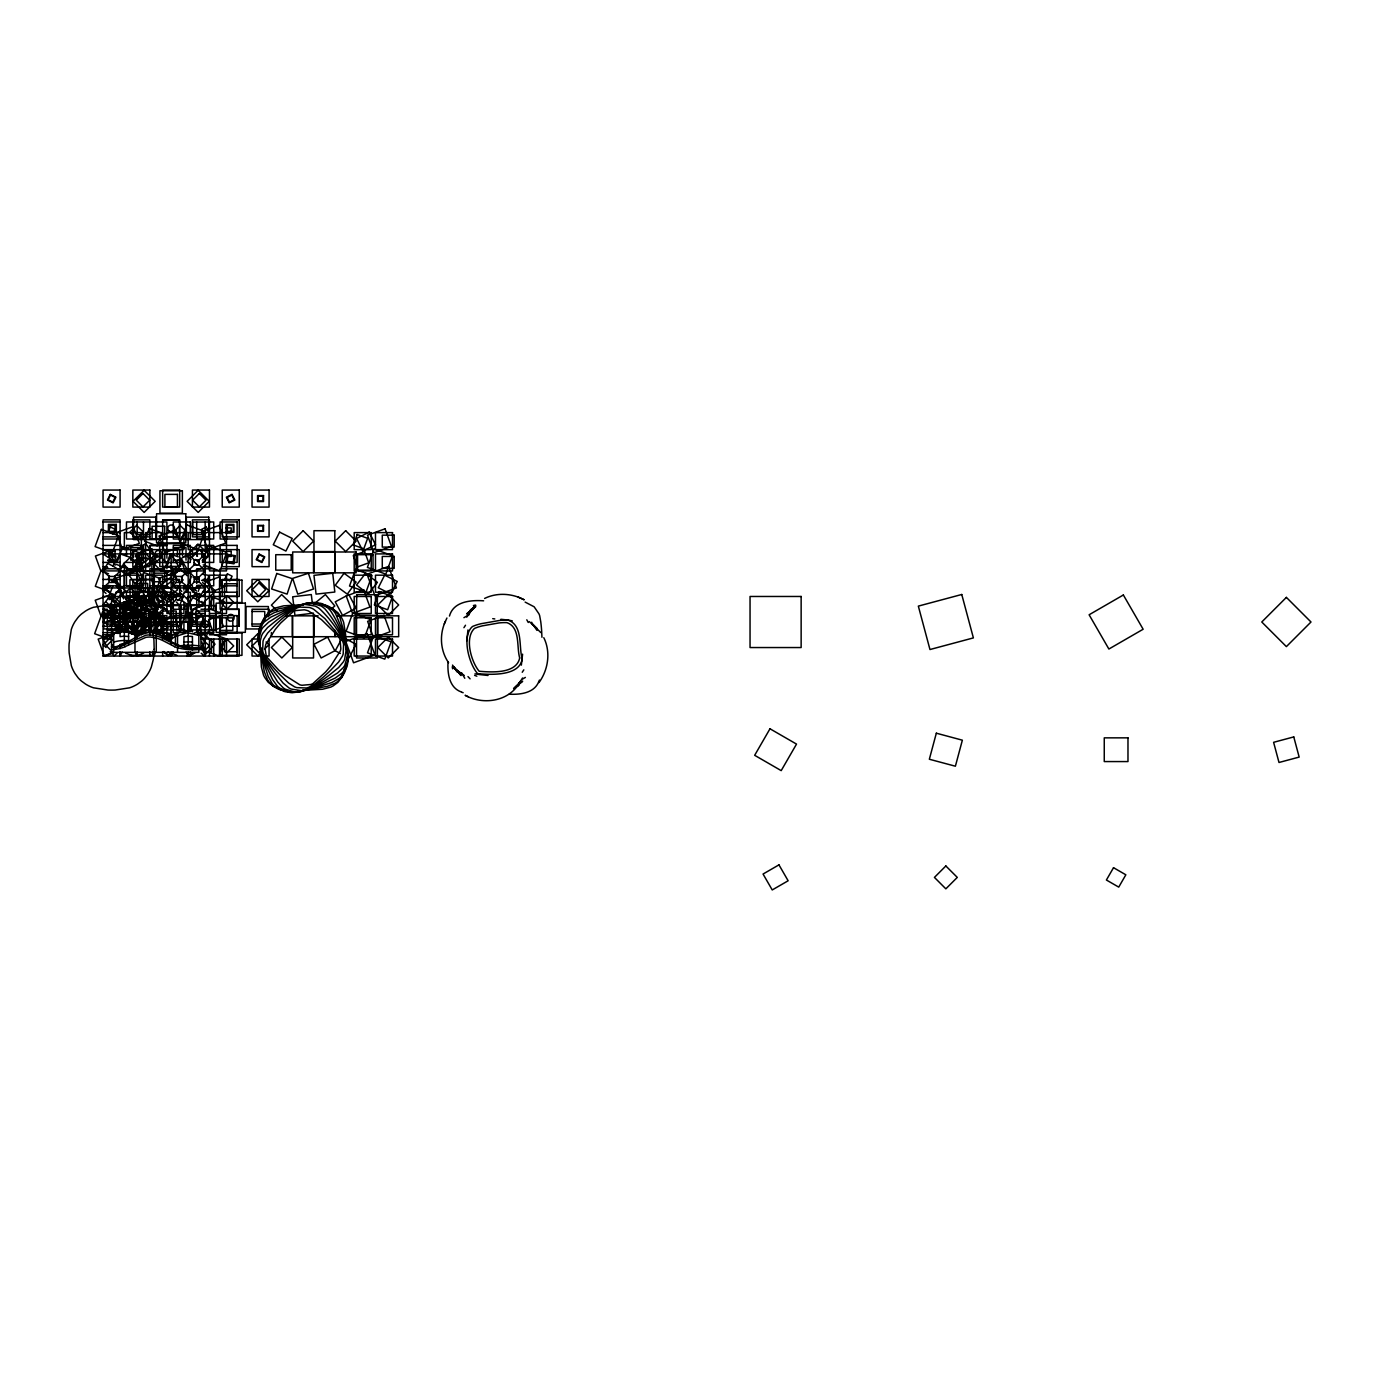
<?xml version="1.0" encoding="UTF-8"?>
<svg xmlns="http://www.w3.org/2000/svg" width="1380" height="1380" viewBox="0 0 1380 1380"><rect width="100%" height="100%" fill="white"/><g stroke="black" fill="none" stroke-linecap="round" stroke-linejoin="round"><path stroke-width="1.5" d="M259.561 633.524L260.665 625.157A40.572 40.572 0 0 1 261.648 622.553L264.477 617.516L268.652 613.531A40.572 40.572 0 0 1 270.946 611.944L278.777 608.804L292.457 606.303A285.281 285.281 0 0 1 303.255 604.94A287.023 287.023 0 0 0 297.632 605.027L283.676 605.82L275.465 607.976A40.831 40.831 0 0 0 272.964 609.27L268.289 612.72L264.839 617.412A40.814 40.814 0 0 0 263.546 619.896L262.459 622.639M119.905 615.118L120.077 604.975L113.436 599.955L108.296 598.23L103.052 604.975L113.195 608.425L119.905 615.118L113.195 621.828L106.484 615.118L113.195 608.425M136.93 564.041L137.103 553.898L139.346 558.21L139.346 570.751L130.22 570.751L123.51 564.041L130.22 557.33L136.93 564.041L130.22 570.751M170.982 615.066L164.22 607.976L157.13 614.738L163.892 621.828L170.982 615.066L171.155 604.975L167.946 594.866L161.046 588.122L154.301 595.022L137.724 589.157L143.796 572.476L160.477 578.548L154.405 595.229L161.201 601.766L167.946 594.866M154.301 595.022L154.301 564.041L161.012 557.33L167.722 564.041L161.012 570.751L154.301 564.041M171.155 639.457L171.155 553.898L178.417 565.99L166.842 573.166L154.301 573.166M142.657 609.374L143.692 608.804L143.572 610.012M109.934 608.132L110.331 603.44M149.575 630.522L149.54 625.847L146.815 619.396L134.498 612.289L127.391 624.605L139.708 631.73L146.815 619.396M143.727 621.828L137.275 613.514L145.607 607.062L152.042 615.394L143.727 621.828L122.337 621.828L120.077 622L119.905 624.243L107.364 624.019M154.129 587.949L137.103 587.949L137.103 570.923M345.673 647.548L345.621 634.731L343.672 622.518A19.199 19.199 0 0 0 342.654 619.861A35.242 35.242 0 0 0 341.395 617.429L337.928 612.72L333.253 609.27A41.107 41.107 0 0 0 330.769 607.976L328.026 606.907M152.939 600.335L153.801 589.726M466.733 640.941L467.975 629.953M522.589 654.155L521.347 665.143M195.063 621.828L188.353 615.118L195.063 608.425L201.773 615.118L195.063 621.828L173.397 621.828L171.155 622L170.982 623.812L157.562 623.812L154.129 622L152.042 615.394M346.501 664.798L346.207 667.213A19.079 19.079 0 0 1 345.535 669.956A35.035 35.035 0 0 1 344.586 672.509L341.757 677.58L337.565 681.565A40.848 40.848 0 0 1 335.271 683.152L327.44 686.291L313.76 688.793A285.281 285.281 0 0 1 302.962 690.155M144.866 614.807L146.383 604.268M157.199 600.869L158.855 590.364M161.046 588.122L171.155 587.949L176.209 582.429L182.195 582.429L195.477 593.003L185.938 609.287L173.397 609.287L171.155 604.975L176.019 599.507L177.071 593.452L166.842 585.707L154.301 585.707M188.353 615.118L188.18 604.975L182.074 600.576L183.143 594.521L194.149 581.998L199.255 581.998L205.206 587.949L197.84 600.076L205.206 604.975L195.063 608.425M344.258 670.197L344.552 668.714M111.107 598.782L111.573 596.471L111.573 649.756A45.023 45.023 0 0 0 125.201 646.72M120.595 631.54L127.581 605.492L137.586 608.183M148.781 630.505L153.611 612.479L141.588 609.253M445.464 621.241C439.271 634.369 440.203 650.756 448.604 662.711M152.732 651.774L154.129 656.052L155.543 651.774M449.466 616.049C453.485 601.318 470.994 599.938 483.621 600.817M108.675 557.192L109.727 554.036L116.058 556.14L113.936 562.454L107.623 560.349M109.434 575.65L108.296 579.082L113.436 580.79L115.161 575.65M108.296 598.23L110.003 593.09L103.052 587.949L109.037 582.429L115.04 582.429L120.077 587.949L122.475 594.159L128.495 602.594L136.93 596.557L130.91 588.122L122.475 594.159M113.436 599.955L115.161 594.797L120.077 587.949L124.39 585.707L136.93 585.707M167.722 564.041L171.155 553.898M117.041 562.471L122.768 546.756L140.432 553.19L133.998 570.854L116.334 564.437M112.729 586.138L110.642 591.882L95.306 586.31L100.895 570.975L108.554 573.769M114.126 582.308L115.523 578.462M125.252 602.905L123.286 608.287L135.844 612.858L139.76 602.094M126.563 599.317L127.857 595.746L140.415 600.3M119.577 631.781L123.838 620.103L102.431 612.323L94.633 633.713L112.142 640.096M181.453 560.297L177.83 570.216L165.928 565.886L170.258 553.984L178.192 556.865M159.304 634.472L165.462 617.567L144.797 610.064L137.275 630.712L142.916 632.764M178.9 607.873L182.764 597.264L170.378 592.762L165.876 605.13L172.949 607.718M191.303 576.495L187.318 587.414L196.426 590.726M202.722 560.47L208.138 545.6L226.734 552.362L219.955 570.958L203.222 564.869M198.237 591.382L200.221 585.931M197.254 634.627L203.447 617.636L186.438 611.461L180.263 628.452L187.818 631.195M202.204 647.668L207.845 632.161L225.302 638.509L218.937 655.966L201.497 649.618M157.13 614.738L154.129 622L150.696 623.812L137.275 623.812L137.103 622M142.64 609.08L143.486 610.046M148.022 615.721L152.231 605.941M444.274 623.915L446.913 618.016M123.51 564.041L120.077 570.923L115.04 576.443L109.037 576.443L103.052 570.923L110.469 558.917L103.052 553.898L205.206 553.898L205.206 656.052L201.773 645.909M136.93 573.166L124.39 573.166L112.815 565.99L120.077 553.898L130.22 557.33M109.417 607.89L110.348 607.804M107.364 624.243L103.052 622L106.484 615.118M154.129 570.923L151.886 570.751L151.886 558.21L154.129 553.898L161.012 557.33M120.008 652.257L120.077 656.052L122.182 652.016M164.41 652.843L171.155 656.052L173.259 652.016M341.619 639.009L342.068 639.854A15.991 15.991 0 0 1 342.947 642.045A29.36 29.36 0 0 1 343.568 644.236L343.206 653.844A34.241 34.241 0 0 1 342.43 656.035L338.635 662.003L330.545 670.404A239.137 239.137 0 0 1 323.869 676.614L314.882 684.049L308.654 687.378A34.017 34.017 0 0 1 306.395 687.999L296.821 687.637A34 34 0 0 1 294.613 686.861L288.644 683.066L280.244 674.975A238.809 238.809 0 0 1 274.051 668.3L266.616 659.312L263.269 653.085A34 34 0 0 1 262.666 650.825L263.011 641.252A34.017 34.017 0 0 1 263.804 639.043L267.599 633.092L275.672 624.692A239.137 239.137 0 0 1 282.365 618.482L291.353 611.047L297.58 607.7A34.241 34.241 0 0 1 299.839 607.096L309.43 607.459A29.36 29.36 0 0 1 311.587 608.218A15.991 15.991 0 0 1 313.709 609.27L324.904 618.602L341.084 638.06L341.619 639.009L335.254 650.791L340.377 653.482M348.933 657.967L356.109 644.305L344.138 638.009M139.173 588.242L139.294 600.956L134.93 609.011L135.05 621.707M157.01 618.171L149.851 630.557A19.872 19.872 0 0 0 141.398 632.764M538.994 682.565C548.257 669.818 550.896 652.05 543.806 637.698M517.88 685.343L520.433 681.341L517.88 685.343C506.374 702.041 482.103 704.801 465.129 695.296L468.355 696.745M471.443 609.753L468.872 613.755L475.065 605.303L466.733 617.119M463.922 627.693L465.509 625.226M522.572 677.977L517.414 685.929L519.863 682.393L513.567 688.586M522.226 672.267L523.814 669.852M471.908 609.167L469.459 612.703L475.738 606.51L466.63 613.928L472.961 608.752M118.042 633.541L123.113 626.71M151.007 617.447L157.355 608.908M200.6 636.197L203.326 633.265L215.038 644.184L204.119 655.897L201.187 653.171M204.033 651.429L209.294 645.788L202.239 639.199M289.334 607.838L292.267 604.802L281.641 594.556L271.394 605.164L277.466 611.012M192.614 556.709L199.358 549.809L206.258 556.554L202.204 560.694M183.057 579.859L180.366 582.619L173.449 575.874L180.194 568.974L187.094 575.702M202.377 562.35L209.381 555.191L197.927 543.996L186.731 555.467L191.026 559.659M108.796 585.189L103.258 590.726L106.036 593.486M111.556 582.412L114.333 579.652L125.408 590.726L114.333 601.784L108.796 596.264M110.521 585.568L106.484 589.588L113.195 596.298L119.905 589.588L115.886 585.568M109.175 599.679L113.195 595.643L119.905 602.353L113.195 609.063L106.484 602.353M137.103 610.581L125.666 622L137.103 633.437L148.54 622L138.535 611.995M114.333 633.713L103.258 644.788L106.036 647.548M120.25 630.522L120.077 519.846L103.052 519.846L103.052 656.052L113.195 652.619L106.484 645.909L111.866 640.544M205.206 553.898L199.255 559.866L194.149 559.866L188.18 553.898L180.78 558.917L188.18 570.923L194.149 576.892L199.255 576.892L205.206 570.923L199.255 564.972L194.149 564.972L182.195 576.443L176.209 576.443L171.155 570.923L161.012 570.751M117.093 653.085L114.333 655.845L110.176 651.705M153.025 630.695L161.719 622L158.821 619.102M257.784 633.713L246.71 644.788L257.784 655.845L261.941 651.705M258.905 639.199L252.212 645.909L258.905 652.619L261.596 649.946M264.701 648.928L268.859 644.788L266.081 642.011M131.445 601.49C124.855 606.924 121.923 617.377 127.391 624.605M177.692 600.611L183.385 595.194L190.147 602.301L184.471 607.718M192.286 590.709L198.203 585.068M195.425 589.191L199.686 585.137M203.567 602.56L215.418 591.261L204.119 579.41M159.442 618.585L159.442 617.792M148.16 632.471A22.27 22.27 0 0 1 156.251 633.731A43.263 43.263 0 0 1 164.237 637.388L168.791 633.265L172.88 637.664M172.397 651.809L167.998 655.897L163.91 651.498M112.505 631.316L120.474 624.26M153.646 619.879L161.615 612.823M313.967 603.957L325.421 594.556L334.822 605.993L331.562 608.684M516.361 686.343L522.675 681.168L515.189 687.275M150.041 600.731L158.372 594.297L164.824 602.629L156.492 609.063L151.334 602.405M180.176 592.779L167.549 602.56L156.561 588.346L170.775 577.357L174.432 582.084M149.713 558.245L141.26 564.282L135.24 555.847L143.675 549.809L148.505 556.571M171.155 637.836L168.584 639.613M171.155 638.63L169.637 639.682M475.427 606.545L470.304 610.046L475.307 606.889M513.895 688.534L519.018 685.032L515.672 687.154M128.599 640.648L126.218 642.114M169.067 640.303L173.811 637.439A58.547 58.547 0 0 1 175.415 636.542L187.49 632.678L198.824 635.352M128.599 641.252L125.149 642.718A40.779 40.779 0 0 1 121.699 644.426L120.077 645.081M134.498 612.289L136.517 611.081M139.708 631.73L135.533 633.869M155.802 622.863L164.962 617.447M109.141 626.675L118.318 621.276M136.93 611.495L124.562 618.637L133.739 634.559L149.644 625.364L140.467 609.46M158.717 632.368L164.117 629.245L144.348 594.987L110.09 614.773L119.456 630.988M127.029 642.2L125.684 642.942A39.071 39.071 0 0 1 120.077 645.426M463.922 617.671L469.286 614.618M522.779 678.926L525.383 677.425M135.257 598.73L148.678 594.918L162.65 596.471M106.484 645.909L103.052 639.026L107.364 636.784L111.538 636.784M188.18 622L188.353 624.243L200.893 624.243L205.206 622L201.773 615.118M121.457 625.036L130.91 620.155M143.296 623.864L152.749 618.982M170.637 641.631L165.359 637.457A66.93 66.93 0 0 0 162.65 635.852M176.054 561.281L180.78 558.917M178.417 565.99L183.126 563.627M176.347 645.15L162.65 638.302A39.451 39.451 0 0 0 155.474 635.68L149.868 634.938A21.304 21.304 0 0 0 145.78 635.266L124.338 644.788L125.166 644.46M186.076 652.016L188.18 656.052L195.063 652.619M134.999 652.016L137.103 656.052L143.848 652.843M161.201 601.766L145.607 607.062M125.166 646.582L145.78 637.405A21.166 21.166 0 0 1 150.662 637.077L155.474 637.836A40.434 40.434 0 0 1 163.444 640.855L174.605 646.599M484.604 598.437C497.041 592.331 512.101 593.314 524.193 599.8L518.293 597.161M157.406 626.227L167.377 622.553M106.709 621.535L116.713 617.878M107.899 567.87L100.671 570.509L95.41 556.054L109.865 550.793L115.126 565.248M115.989 578.099L136.758 570.544L144.314 591.313L125.442 598.196M184.316 556.761L196.046 552.5L197.478 556.399M179.176 570.906L158.579 578.393L166.066 599.006M201.739 568.129L186.11 573.821L180.418 558.193M144.641 600.835L156.596 596.471L160.96 608.442M167.946 598.316L181.056 593.555M197.047 594.211L187.232 597.782L191.527 609.581M156.975 609.891L148.988 612.789L145.366 602.818M115.126 632.954L98.17 639.113L104.345 656.052L113.764 652.636M193.476 608.856L203.309 605.285L201.877 601.352M194.062 633.092L198.03 631.643M186.662 656.018L194.614 653.12M128.495 602.594L120.077 604.975L122.216 609.132L122.337 621.828M136.413 611.392L124.321 614.618L128.65 630.764M140.45 610.305L144.486 609.218L149.885 629.384L131.738 634.248M303.031 604.613L298.011 605.734A282.038 282.038 0 0 0 287.592 608.39L274.482 612.53L267.185 616.567A40.106 40.106 0 0 0 265.132 618.413L259.371 628.124A40.106 40.106 0 0 0 258.733 630.798L258.664 639.147M303.186 690.483L308.206 689.362A282.038 282.038 0 0 0 318.642 686.705L331.735 682.565L339.049 678.511A40.382 40.382 0 0 0 341.084 676.683L346.88 666.937A34.638 34.638 0 0 0 347.484 664.315A18.872 18.872 0 0 0 347.795 661.538L347.053 651.791M158.407 629.936L168.843 627.9M105.26 616.153L115.713 614.169M300.823 690.949L296.562 691.725M119.422 619.051L129.927 617.291M144.296 626.727L154.784 624.968M307.619 603.716L319.849 603.164A40.382 40.382 0 0 1 322.523 603.802L332.27 609.581A34.638 34.638 0 0 1 334.064 611.599A18.872 18.872 0 0 1 335.668 613.876L341.274 627.417L346.69 649.428M313.536 613.151L294.94 615.411L292.681 596.798L311.294 594.556L312.294 602.818M183.92 642.149L187.111 641.907A37.087 37.087 0 0 1 191.648 642.011L192.441 642.08M178.865 645.926L183.523 645.461A71.07 71.07 0 0 1 198.824 645.857M294.716 691.984L286.367 691.932A40.106 40.106 0 0 1 283.694 691.294L273.982 685.532A40.106 40.106 0 0 1 272.136 683.48L268.099 676.183L263.96 663.073A281.641 281.641 0 0 1 261.303 652.636L259.285 643.045M111.055 599.317L111.176 598.247L110.918 599.282M148.16 632.575L140.105 634.886L125.011 643.529A44.781 44.781 0 0 1 113.695 647.134M140.95 609.581L150.127 610.823L157.631 616.36M473.426 605.475L475.859 605.337M158.873 633.817L169.516 633.334M104.621 610.702L115.247 610.27M183.92 647.323L192.441 647.168M509.134 694.192C520.053 694.761 534.422 693.226 538.89 681.341A11.161 11.161 0 0 0 539.442 680.064M130.91 588.122L137.103 587.949M200.773 639.113L205.206 639.026L200.893 636.784M123.545 644.236L120.077 644.391L120.077 648.721M177.537 562.523L164.824 562.643L164.703 549.93L177.399 549.809L177.468 556.157M180.521 566.352L159.821 566.559L159.597 543.772L182.367 543.565L182.488 555.985M164.634 568.974L151.938 569.095L152.059 581.791L164.755 581.67L164.651 571.079M139.294 600.956L151.99 600.817L154.129 604.975L164.22 607.976M122.216 609.132L137.189 608.977M162.823 520.019L179.504 520.019L179.504 536.699L162.823 536.699M103.052 521.968L120.077 521.968M226.061 527.936L231.185 527.936L231.185 533.042L226.061 533.042L226.01 524.4L233.927 524.4L233.927 532.318L226.01 532.318M103.052 532.611L120.077 532.611M162.65 532.611L145.625 532.611L145.625 549.637M166.894 532.611L183.92 532.611L183.92 549.637L124.338 549.637L124.338 532.611L141.364 532.611L141.364 549.637M209.467 532.611L226.493 532.611L226.493 549.637M149.713 534.629L137.155 534.629L137.155 522.089M103.052 536.872L120.077 536.872M149.868 536.872L132.842 536.872L132.842 519.846L149.868 519.846L149.868 539.011L166.894 539.011M162.65 536.872L179.676 536.872L179.676 519.846L162.65 519.846L162.65 570.923M209.467 536.872L192.441 536.872L192.441 519.846L209.467 519.846L209.467 570.923L226.493 570.923L226.493 553.898L209.467 553.898M103.052 539.011L120.077 539.011M103.052 545.393L120.077 545.393M166.894 545.393L149.868 545.393L149.868 566.663L132.842 566.663L132.842 549.637M166.739 545.566L150.041 545.566L150.041 562.246M173.449 547.636L186.007 547.636L186.007 560.177M103.052 549.637L120.077 549.637M139.346 558.21L151.886 558.21M173.449 560.177L181.815 560.177M103.052 562.419L120.077 562.419M126.46 562.419L143.486 562.419L143.486 545.393L126.46 545.393L126.46 556.036M149.868 562.419L166.894 562.419L166.894 568.802M175.415 562.419L190.319 562.419L190.319 545.393L173.293 545.393L173.293 562.419M203.084 562.419L213.728 562.419L213.728 545.393L196.702 545.393L196.702 556.036M103.052 566.663L107.312 566.663M162.65 566.663L173.293 566.663M203.084 566.663L209.467 566.663M103.052 568.802L120.077 568.802M164.772 568.802L149.868 568.802L149.868 607.114M139.346 570.751L151.886 570.751M103.052 570.923L205.206 570.923M137.275 571.096L153.956 571.096L153.956 587.777M115.817 575.184L120.077 575.184M166.894 575.184L175.415 575.184M103.052 579.445L120.077 579.445M149.868 579.445L132.842 579.445L132.842 596.471M162.65 579.445L179.676 579.445L179.676 596.471M194.563 579.445L198.824 579.445M203.084 579.445L209.467 579.445M103.052 585.827L120.077 585.827M149.868 585.827L166.894 585.827M196.702 585.827L213.728 585.827L213.728 568.802L196.702 568.802L196.702 583.688M103.052 587.949L205.206 587.949M115.817 592.21L120.077 592.21M183.92 592.21L190.319 592.21L190.319 609.236M203.084 592.21L237.136 592.21L237.136 609.236M103.052 596.471L183.92 596.471M188.18 596.471L239.257 596.471L239.257 579.445L222.232 579.445L222.232 596.471M103.052 604.975L205.206 604.975M103.052 609.236L107.312 609.236M111.573 609.236L115.817 609.236M137.103 609.236L126.46 609.236L126.46 592.21M141.364 609.236L147.746 609.236M152.007 609.236L158.389 609.236M162.65 609.236L166.894 609.236M192.441 609.236L196.702 609.236M200.963 609.236L213.728 609.236L213.728 592.21M222.404 609.408L239.085 609.408L239.085 626.089M162.823 611.03L176.243 611.03L176.243 624.467L162.823 624.467M209.294 611.03L195.874 611.03L195.874 624.467L209.294 624.467M117.817 611.478L107.364 611.478L107.364 636.784M252.212 611.478L264.753 611.478L264.753 619.844M103.052 613.496L120.077 613.496M162.65 613.496L145.625 613.496L145.625 596.471M188.18 613.496L205.206 613.496M209.467 613.496L226.493 613.496L226.493 596.471M103.052 615.618L120.077 615.618M149.868 615.618L166.894 615.618L166.894 634.783L177.537 634.783M173.293 615.618L190.319 615.618L190.319 630.522M126.632 615.791L143.313 615.791L143.313 632.471M213.555 615.791L196.874 615.791L196.874 632.471L213.555 632.471M286.005 615.842L292.267 615.842L292.267 636.698L271.394 636.698L271.394 632.523M318.142 615.842L313.967 615.842L313.967 636.698L334.822 636.698L334.822 630.436M337.341 615.842L356.109 615.842L356.109 636.698L343.586 636.698M150.041 617.429L163.478 617.429L163.478 630.85L150.041 630.85L150.041 619.344M103.052 617.757L120.077 617.757M162.65 617.757L145.625 617.757L145.625 630.522M166.894 617.757L183.92 617.757L183.92 632.644L173.293 632.644L173.293 592.21L145.625 592.21L145.625 575.184L162.65 575.184L162.65 638.888M188.18 617.757L198.824 617.757M209.467 617.757L232.823 617.861L232.823 630.401L220.283 630.401L220.283 617.861M103.052 622L205.206 622M252.212 624.019L260.561 624.019M103.052 626.261L120.077 626.261M149.868 626.261L132.842 626.261L132.842 609.236M162.65 626.261L179.676 626.261L179.676 609.236M209.467 626.261L192.441 626.261L192.441 611.357M260.544 626.261L252.04 626.261L252.04 609.236L269.065 609.236L269.065 615.618M260.216 628.952L245.951 628.952L245.951 606.545L268.376 606.545L268.376 616.722M107.364 630.401L119.905 630.401L119.905 611.478M128.72 632.471L145.538 632.351M103.052 632.644L120.077 632.644M128.599 632.644L143.486 632.644L143.486 615.618L126.46 615.618L126.46 630.522M166.894 632.644L154.129 632.644L154.129 553.898M132.187 632.937L142.382 632.937M131.169 633.869L141.053 633.869M103.052 634.783L113.695 634.783M134.981 634.783L139.242 634.783M198.824 634.783L205.206 634.783M339.428 636.698L335.254 636.698L335.254 630.436M165.238 637.232L170.982 637.232L171.862 639.078M103.052 639.026L111.573 639.026M166.894 639.026L171.155 639.026M200.963 639.026L239.257 639.026L239.257 656.052L103.052 656.052M258.422 639.026L252.04 639.026L252.04 656.052L269.065 656.052L269.065 639.026M203.119 651.74L211.485 651.74L211.485 639.199M130.151 655.362L152.576 655.362L152.576 651.291M191.113 647.945A38.002 38.002 0 0 0 192.441 648.031L183.92 647.617M163.892 621.828L171.155 622M113.195 621.828L120.077 622M116.351 647.875L113.695 647.789M287.437 691.07L280.727 689.983A40.572 40.572 0 0 1 278.122 689.017L273.085 686.188L269.1 681.996A40.572 40.572 0 0 1 267.513 679.702L264.373 671.87L261.855 658.208A284.866 284.866 0 0 1 260.51 647.393M192.441 647.893L190.302 647.738M500.871 619.292L507.133 619.948A94.099 94.099 0 0 1 512.256 620.862M104.777 605.32L115.368 606.234M488.054 675.476L478.446 674.441M320.246 604.095L325.49 605.113A40.848 40.848 0 0 1 328.112 606.079L333.149 608.908L337.151 613.117A35.035 35.035 0 0 1 338.687 615.359A19.079 19.079 0 0 1 340.015 617.861L343.948 632.144L346.277 649.825M190.837 647.91L183.92 646.668L190.578 647.893M492.729 618.671L494.799 618.93M119.37 612.737L129.91 614.255M144.314 629.763L154.836 631.281M111.728 601.266L115.937 601.956M202.619 574.304L208.673 575.357L207.604 581.428L201.549 580.359M177.071 593.452L183.143 594.521M176.019 599.507L182.074 600.576M477.066 674.234L474.962 673.82M325.663 606.303L326.922 606.596M525.125 602.094L534.129 606.786L538.89 613.738A11.161 11.161 0 0 1 539.701 615.86L540.77 621.863A155.336 155.336 0 0 1 541.616 630.418L541.943 637.284M133.17 600.542L133.636 599.627M279.312 688.499L275.465 687.119A40.831 40.831 0 0 1 272.964 685.808L268.289 682.358L264.839 677.684A40.814 40.814 0 0 1 263.546 675.2L261.389 666.989L260.596 653.016A286.626 286.626 0 0 1 260.544 647.548M110.003 554.777L115.161 556.502M108.296 559.935L113.436 561.643M463.163 692.726L461.575 692.139M141.536 596.505L141.95 595.522L141.364 613.496L124.338 613.496L124.338 602.853M110.003 593.09L115.161 594.797M474.599 675.355L476.859 676.183M193.114 577.168L198.582 579.152M167.86 651.964L176.812 655.224M125.649 653.189L132.98 655.862M121.043 606.889L130.807 611.081M195.477 593.003L200.186 595.366M193.131 597.712L197.84 600.076M110.469 558.917L115.178 561.281M108.106 563.627L112.815 565.99M460.903 691.811C449 687.326 447.43 672.974 448.017 662.02M137.879 635.438L128.392 631.022A17.75 17.75 0 0 0 124.338 630.505M158.027 616.394L131.497 601.076L116.179 627.607L123.251 631.695M164.255 637.353L172.155 642.131A48.576 48.576 0 0 0 175.415 643.874L177.537 644.805A45.902 45.902 0 0 0 198.824 647.703A67.551 67.551 0 0 1 188.18 647.531A52.958 52.958 0 0 1 178.831 645.995M456.866 670.766L460.868 673.319L452.416 667.144L464.232 675.458M456.28 670.301L459.816 672.75L457.177 670.404M123.993 601.766L132.549 608.097M119.939 630.971L112.625 621.88L109.934 610.477M533.042 624.795L540.77 632.575M529.264 621.604L537.096 628.659L532.645 624.088L536.975 630.384M195.374 559.418L199.513 563.454M193.89 562.454L196.754 565.248M155.923 616.222L137.103 597.385L112.487 622L121.181 630.695M202.532 582.429L209.294 589.536L202.204 596.298L199.496 593.452M193.7 592.192L199.341 598.109M176.278 601.973L181.694 607.649M467.975 676.597L470.097 678.857M127.926 597.505L134.981 605.475M455.866 669.248L461.041 675.562L453.727 666.575M176.882 585.241L181.763 591.554M133.67 556.985L131.393 553.794L145.711 543.565L155.957 557.882L141.64 568.129L135.947 560.177M452.502 665.074L457.159 671.888L454.003 666.885M159.097 618.188L163.099 626.624L164.22 635.921M132.549 594.159L137.966 603.319M464.784 678.27L461.731 672.905M526.798 619.793L528.264 622.501M134.084 606.355L138.949 615.808M135.24 628.193L139.138 635.766M137.638 591.727L141.329 601.715M199.013 593.486L200.445 597.419M181.229 576.512L182.591 580.273M184.627 585.879L186.68 591.502M201.653 641.562L204.533 649.514M116.679 579.997L123.545 598.868M531.731 622.225L532.663 625.123M164.634 637.905L152.99 594.487L109.572 606.113L116.783 632.989M143.003 590.261L145.021 600.714M132.308 629.228L133.049 633.403M140.053 604.337L141.829 614.825M452.45 666.35L452.588 668.783M148.436 589.605L148.919 600.231M136.93 596.557L137.275 613.514M182.522 560.125L182.574 564.265M151.869 588.122L151.99 600.817M141.312 596.246L141.433 608.942M135.119 596.298L134.981 583.602L147.695 583.464L147.815 596.177L128.599 596.367L128.72 609.063M237.136 639.026L237.136 656.052M237.015 639.199L237.015 651.74L224.474 651.74L224.474 639.199M226.493 592.21L226.493 575.184L209.467 575.184L209.467 634.783L226.493 634.783L226.493 617.757M226.493 639.026L226.493 656.052M222.232 549.637L222.232 566.663L239.257 566.663L239.257 549.637L188.18 549.637L188.18 532.611L205.206 532.611L205.206 549.637M222.232 609.236L222.232 626.261L239.257 626.261L239.257 609.236L220.11 609.236L220.11 592.21M222.232 639.026L222.232 656.052M220.11 639.026L220.11 656.052M213.728 639.026L213.728 656.052M211.485 596.522L211.485 609.063M209.467 639.026L209.467 656.052M205.154 522.089L205.154 534.629L192.614 534.629L192.614 522.089L213.728 521.968L213.728 539.011L196.702 539.011L196.702 521.968M200.893 624.243L200.963 649.756M199.255 559.866L199.255 564.972M199.255 576.892L199.255 581.998M198.944 596.522L198.944 606.976M198.824 633.61L198.824 652.343L113.695 652.343L113.695 633.627M196.702 592.21L196.702 607.114M194.149 559.866L194.149 564.972M194.149 576.892L194.149 581.998M192.441 549.637L192.441 556.036M192.441 585.827L192.441 592.21M192.441 631.005L192.441 631.902M192.441 636.577L192.441 650.291M190.319 651.809L190.319 656.052M188.353 624.243L188.353 630.522M188.18 553.898L188.18 647.789M188.18 651.809L188.18 656.052M185.938 609.287L185.938 621.828M183.92 585.827L183.92 590.088M183.92 602.853L183.92 613.496L166.894 613.496L166.894 600.731M183.92 648.272L183.92 636.698A25.185 25.185 0 0 1 192.441 636.542M182.195 576.443L182.195 582.429M179.676 549.637L179.676 566.663M177.537 633.731L177.537 652.343M176.209 576.443L176.209 582.429M175.415 634.955L175.415 644.995M171.327 622.173L171.327 638.854M171.155 644.512L171.155 640.596L165.359 636.715A69.673 69.673 0 0 0 162.65 635.024M171.155 651.809L171.155 656.052M166.894 558.158L166.894 521.968L126.46 521.968L126.46 539.011L143.486 539.011L143.486 521.968M166.894 570.923L166.894 587.949M166.894 592.21L166.894 596.471M162.65 651.809L162.65 656.052M157.562 623.812L157.562 633.403M156.268 631.868L156.268 652.343M155.957 632.351L155.957 603.146L126.77 603.146L126.77 632.351M154.129 651.809L154.129 656.052M150.696 623.812L150.696 631.471M149.868 634.938L149.713 609.408L133.015 609.408L133.015 626.089M149.868 651.809L149.868 656.052M148.971 631.885L148.971 610.15L125.252 610.15L125.252 631.885M145.625 553.898L145.625 570.923M143.486 609.236L143.486 592.21L124.338 592.21L124.338 575.184L141.364 575.184L141.364 592.21M141.364 553.898L141.364 570.923M141.364 634.783L141.364 617.757L124.338 617.757L124.338 645.133M137.103 553.898L137.103 638.302M137.103 651.809L137.103 656.052M136.93 622.173L136.93 634.697M134.981 633.679L134.981 652.343M128.599 644.546L128.599 632.212A19.562 19.562 0 0 0 120.077 632.212L120.077 636.646A26.255 26.255 0 0 1 128.599 636.577M124.39 573.166L124.39 585.707M124.338 562.419L124.338 570.923M120.077 651.809L120.077 656.052M115.04 576.443L115.04 582.429M109.037 576.443L109.037 582.429M303.117 690.104A287.023 287.023 0 0 0 308.585 690.052L322.558 689.258L330.769 687.119A41.107 41.107 0 0 0 333.253 685.826L337.928 682.358L341.395 677.649A35.242 35.242 0 0 0 342.654 675.234A19.199 19.199 0 0 0 343.672 672.577M111.452 646.392A57.27 57.27 0 0 1 112.28 646.22M200.893 649.255A57.563 57.563 0 0 1 174.536 646.789M183.937 631.298A18.044 18.044 0 0 1 192.458 631.039M183.937 632.299A19.51 19.51 0 0 1 185.507 631.988M141.398 633.696A20.683 20.683 0 0 1 145.521 632.212M113.695 647.289A42.746 42.746 0 0 0 124.355 644.857A45.678 45.678 0 0 1 111.556 647.462M113.678 642.08A38.364 38.364 0 0 1 130.393 640.941M113.764 633.731A22.166 22.166 0 0 1 124.321 630.35M120.077 632.351A19.217 19.217 0 0 1 120.871 632.195M127.547 632.161A19.217 19.217 0 0 1 128.599 632.385M111.573 644.84A52.319 52.319 0 0 1 112.384 644.633M200.963 647.582A65.757 65.757 0 0 1 188.18 647.513A49.421 49.421 0 0 1 175.364 644.96M157.907 557.279A3.398 3.398 0 0 1 155.44 552.19A3.398 3.398 0 0 1 161.063 551.793A3.398 3.398 0 0 1 159.356 557.175M129.461 632.782A2.415 2.415 0 0 1 133.222 634.024M135.947 635.49A5.313 5.313 0 0 1 138.207 626.624A5.313 5.313 0 0 1 144.9 632.851M257.905 637.577L263.114 657.587A275.741 275.741 0 0 0 266.961 667.385L272.585 679.616L277.397 686.222A39.261 39.261 0 0 0 279.433 687.982L289.576 692.415A39.278 39.278 0 0 0 292.25 692.708L300.357 691.742L313.156 687.551A276.138 276.138 0 0 0 322.954 683.687L335.185 678.08L341.791 673.268A39.537 39.537 0 0 0 343.551 671.232L347.984 661.055A33.913 33.913 0 0 0 348.26 658.433A18.475 18.475 0 0 0 348.226 655.707C345.397 639.872 339.325 624.398 330.631 610.874A18.475 18.475 0 0 0 328.802 608.856A33.913 33.913 0 0 0 326.819 607.114L316.658 602.681A39.537 39.537 0 0 0 313.967 602.387L305.86 603.353L293.078 607.545A276.138 276.138 0 0 0 283.262 611.392L271.032 617.015L264.443 621.828A39.278 39.278 0 0 0 262.666 623.864L258.25 634.007A39.261 39.261 0 0 0 257.957 636.68L257.905 637.577M356.713 594.556L356.54 615.221L377.206 615.411L377.396 594.745L356.713 594.556M154.18 649.29L153.939 654.638A60.41 60.41 0 0 1 153.232 659.761L151.386 666.833A33.913 33.913 0 0 1 149.885 670.335A36.449 36.449 0 0 1 146.677 675.648L144.314 678.529A30.584 30.584 0 0 1 141.623 681.116L137.621 684.049A38.243 38.243 0 0 1 134.343 685.877A34.069 34.069 0 0 1 129.547 687.827L115.213 690.034A87.941 87.941 0 0 1 107.916 690.034L93.581 687.827A34.017 34.017 0 0 1 88.786 685.877A38.226 38.226 0 0 1 85.526 684.049L81.506 681.116A30.671 30.671 0 0 1 77.987 677.615L75.055 673.595A38.226 38.226 0 0 1 73.226 670.318A34.017 34.017 0 0 1 71.294 665.522L69.172 652.999A87.181 87.181 0 0 1 69.086 643.891L71.294 629.556A34.017 34.017 0 0 1 73.226 624.761A38.226 38.226 0 0 1 75.055 621.5L78.005 617.481A30.671 30.671 0 0 1 81.506 613.979L85.526 611.047A38.226 38.226 0 0 1 88.786 609.218A34.017 34.017 0 0 1 93.581 607.269L107.916 605.061A87.941 87.941 0 0 1 115.213 605.061L129.547 607.269A34.069 34.069 0 0 1 134.343 609.218A38.243 38.243 0 0 1 137.621 611.047L141.623 613.979A30.584 30.584 0 0 1 144.314 616.55L146.677 619.448A36.449 36.449 0 0 1 149.885 624.761A33.913 33.913 0 0 1 151.386 628.262L153.232 635.318A60.41 60.41 0 0 1 153.939 640.458L154.18 649.29M519.691 657.95C516.431 673.975 491.642 672.319 479.153 671.249C471.339 661.934 464.456 638.561 474.168 628.693A5.589 5.589 0 0 1 475.151 628.124L478.015 627.072A77.66 77.66 0 0 1 482.155 625.899L499.008 622.932A77.66 77.66 0 0 1 503.303 622.622L506.357 622.604A5.589 5.589 0 0 1 507.461 622.829C520.502 628.021 516.465 646.875 519.691 657.95M522.192 658.985C519.518 676.407 490.504 674.803 477.601 673.63C469.183 664.246 461.489 636.715 472.132 626.813A6.141 6.141 0 0 1 473.185 626.175L476.341 625.019A85.439 85.439 0 0 1 480.895 623.743L499.457 620.465A85.439 85.439 0 0 1 504.166 620.12L507.53 620.12A6.141 6.141 0 0 1 508.737 620.362C523.124 626.037 518.621 646.823 522.192 658.985M259.871 642.218L259.992 645.65A36.173 36.173 0 0 0 260.337 648.117L263.028 655.138L269.687 665.591A254.006 254.006 0 0 0 275.362 673.475L283.159 683.117L288.955 687.913A36.173 36.173 0 0 0 291.163 689.034L301.22 690.673A36.173 36.173 0 0 0 303.686 690.328L310.707 687.62L321.161 680.961A254.369 254.369 0 0 0 329.044 675.303L338.687 667.506L343.482 661.71A36.415 36.415 0 0 0 344.603 659.485L346.242 649.411A31.24 31.24 0 0 0 345.897 647.013A17.009 17.009 0 0 0 345.241 644.564C339.118 631.091 330.182 618.654 319.349 608.563A17.009 17.009 0 0 0 317.245 607.166A31.24 31.24 0 0 0 315.089 606.079L304.997 604.423A36.415 36.415 0 0 0 302.548 604.768L295.527 607.476L285.056 614.117A254.369 254.369 0 0 0 277.173 619.793L267.548 627.59L262.752 633.386A36.173 36.173 0 0 0 261.631 635.611L259.871 642.218M347.777 655.103L344.741 665.402A38.226 38.226 0 0 1 343.292 667.558L337.548 672.974L326.491 679.823A266.909 266.909 0 0 1 317.555 684.704L305.791 690.259L298.132 692.156A37.967 37.967 0 0 1 295.51 692.208L285.263 689.172A37.95 37.95 0 0 1 283.09 687.723L277.69 681.979L270.825 670.922A266.53 266.53 0 0 1 265.961 661.986L260.389 650.221L258.491 642.562A37.95 37.95 0 0 1 258.457 639.941L261.476 629.694A37.967 37.967 0 0 1 262.924 627.538L268.686 622.121L279.726 615.256A266.909 266.909 0 0 1 288.679 610.391L300.443 604.82L308.102 602.939A38.226 38.226 0 0 1 310.707 602.888L320.988 605.923A32.775 32.775 0 0 1 323.093 607.355A17.854 17.854 0 0 1 325.111 609.063C335.064 621 342.74 635.111 347.363 649.946A17.854 17.854 0 0 1 347.726 652.568A32.775 32.775 0 0 1 347.777 655.103M110.452 617.429L111.538 617.55L110.486 617.309M114.488 625.899L115.541 625.985L114.488 625.865M123.769 615.791L125.166 615.877L123.769 615.739M126.442 606.855L127.512 606.976L126.46 606.786M126.08 624.519C128.978 628.952 128.754 620.189 126.097 624.416M133.187 612.202C136.172 616.601 135.861 607.856 133.204 612.099M138.397 631.626C141.64 635.887 140.898 627.193 138.414 631.54M145.521 619.309C148.643 623.674 148.074 614.773 145.521 619.223M149.644 594.797C152.404 599.524 153.077 590.381 149.661 594.607M149.04 628.124L150.437 628.28L149.057 628.038M150.489 594.866L151.541 594.97L150.489 594.832M151.697 611.84L152.749 611.927L151.697 611.84M159.804 595.97L160.874 596.091L159.821 595.901M162.564 626.589L163.633 626.71L162.581 626.52M163.685 635.887L164.738 635.99L163.685 635.852M265.081 648.6L266.15 655.241A31.637 31.637 0 0 0 266.978 657.26L278.691 670.059A222.128 222.128 0 0 0 285.177 675.51L299.822 684.808A31.637 31.637 0 0 0 301.944 685.274L310.811 684.497A31.637 31.637 0 0 0 312.829 683.669L325.628 671.974A222.439 222.439 0 0 0 331.079 665.471L340.377 650.843A31.844 31.844 0 0 0 340.843 648.721L340.067 639.82A27.324 27.324 0 0 0 339.256 637.853A14.887 14.887 0 0 0 338.169 635.939L321.454 619.603L308.464 610.995A14.887 14.887 0 0 0 306.377 610.27A27.324 27.324 0 0 0 304.307 609.805L295.406 610.581A31.844 31.844 0 0 0 293.405 611.409L280.606 623.122A222.439 222.439 0 0 0 275.137 629.625L265.84 644.253A31.637 31.637 0 0 0 265.374 646.375L265.081 648.6M227.234 554.294L225.803 562.436L233.945 563.851L235.376 555.709L227.234 554.294M228.148 555.139L227.096 561.212L233.151 562.264L234.221 556.209L228.148 555.139M936.33 733.194L929.344 759.241L955.391 766.211L962.36 740.18L936.33 733.194M276.776 573.476L271.619 588.967L287.092 594.125L292.267 578.651L276.776 573.476M101.361 529.385L95.099 546.601L112.315 552.863L118.576 535.664L101.361 529.385M149.178 528.505L144.555 541.202L157.268 545.825L161.891 533.129L149.178 528.505M186.731 524.883L180.125 543.03L198.272 549.637L204.878 531.49L186.731 524.883M212.692 597.212L208.553 608.58L219.938 612.72L224.078 601.352L212.692 597.212M357.179 534.526L353.384 544.962L363.82 548.774L367.632 538.321L357.179 534.526M355.523 569.474L349.52 586L366.028 592.02L372.048 575.495L355.523 569.474M374.101 548.999L367.39 567.422L385.814 574.132L392.524 555.709L374.101 548.999M352.78 613.048L346.121 631.316L364.389 637.974L371.048 619.689L352.78 613.048M379.19 591.589L374.342 604.906L387.659 609.753L392.507 596.436L379.19 591.589M373.808 635.559L367.511 652.843L384.796 659.14L391.092 641.855L373.808 635.559M110.279 494.402L107.468 500.043L113.108 502.855L115.92 497.214L110.279 494.402M110.469 495.075L108.106 499.784L112.815 502.13L115.178 497.421L110.469 495.075M110.469 526.988L108.106 531.697L112.815 534.06L115.178 529.351L110.469 526.988M227.407 573.856L225.044 578.565L229.77 580.928L232.116 576.202L227.407 573.856M259.078 554.053L256.249 559.693L261.889 562.523L264.719 556.865L259.078 554.053M259.337 554.708L256.973 559.418L261.683 561.764L264.046 557.054L259.337 554.708M279.588 532.128L273.274 544.755L285.902 551.068L292.215 538.442L279.588 532.128M384.623 575.15L378.31 587.777L390.937 594.09L397.25 581.463L384.623 575.15M769.988 728.778L754.67 755.309L781.201 770.627L796.519 744.096L769.988 728.778M1113.522 867.692L1106.398 880.009L1118.732 887.116L1125.839 874.799L1113.522 867.692M344.051 573.269L335.254 585.31L347.294 594.125L356.109 582.084L344.051 573.269M365.614 573.269L356.54 585.034L368.305 594.125L377.396 582.36L365.614 573.269M144.124 490.262L133.049 501.337L144.124 512.411L155.198 501.337L144.124 490.262M143.003 493.488L136.292 500.198L143.003 506.909L149.713 500.198L143.003 493.488M136.603 525.418L129.91 532.128L136.603 538.838L143.313 532.128L136.603 525.418M198.185 490.262L187.111 501.337L198.185 512.411L209.26 501.337L198.185 490.262M199.324 493.488L192.614 500.198L199.324 506.909L206.034 500.198L199.324 493.488M180.159 525.418L173.449 532.128L180.159 538.838L186.869 532.128L180.159 525.418M226.993 595.643L220.283 602.353L226.993 609.063L233.703 602.353L226.993 595.643M303.117 530.696L292.681 541.133L303.117 551.552L313.536 541.133L303.117 530.696M257.784 579.652L246.71 590.726L257.784 601.784L268.859 590.726L257.784 579.652M258.905 582.877L252.212 589.588L258.905 596.298L265.615 589.588L258.905 582.877M226.993 639.199L220.283 645.909L226.993 652.619L233.703 645.909L226.993 639.199M345.673 530.696L335.254 541.133L345.673 551.552L356.109 541.133L345.673 530.696M281.831 637.111L271.394 647.548L281.831 657.967L292.267 647.548L281.831 637.111M388.246 594.556L377.81 604.975L388.246 615.411L398.665 604.975L388.246 594.556M388.246 637.111L377.81 647.548L388.246 657.967L398.665 647.548L388.246 637.111M945.852 865.967L934.433 877.404L945.852 888.841L957.289 877.404L945.852 865.967M1286.384 597.385L1261.769 622L1286.384 646.616L1311 622L1286.384 597.385M171.137 581.532L162.823 587.966L169.257 596.298L177.589 589.846L171.137 581.532M137.293 568.974L128.858 574.994L134.878 583.43L143.313 577.409L137.293 568.974M1123.355 594.987L1089.113 614.773L1108.882 649.031L1143.14 629.245L1123.355 594.987M778.958 864.863L763.054 874.04L772.231 889.945L788.135 880.768L778.958 864.863M348.829 594.556L335.254 601.835L342.533 615.411L356.109 608.132L348.829 594.556M327.647 637.111L313.967 644.305L321.143 657.967L334.822 650.791L327.647 637.111M232.03 494.402L226.389 497.214L229.218 502.855L234.859 500.043L232.03 494.402M231.857 495.075L227.148 497.421L229.494 502.13L234.203 499.784L231.857 495.075M206.31 526.988L201.601 529.351L203.964 534.06L208.673 531.697L206.31 526.988M369.202 532.128L356.575 538.442L362.888 551.068L375.515 544.755L369.202 532.128M133.222 526.573L116.438 532.68L122.544 549.482L139.346 543.375L133.222 526.573M175.639 529.972L159.011 536.027L165.065 552.656L181.694 546.601L175.639 529.972M151.662 548.688L138.069 553.621L143.02 567.215L156.596 562.264L151.662 548.688M219.179 525.418L201.463 531.852L207.914 549.585L225.63 543.134L219.179 525.418M111.418 594.349L95.22 600.248L101.12 616.463L117.317 610.564L111.418 594.349M219.161 577.013L208.656 580.842L212.468 591.347L222.974 587.518L219.161 577.013M130.238 612.737L116.817 617.619L121.699 631.039L135.119 626.158L130.238 612.737M385.037 528.816L367.494 535.198L373.877 552.759L391.437 546.359L385.037 528.816M174.622 616.55L159.149 622.173L164.772 637.664L180.263 632.023L174.622 616.55M364.613 551.517L353.28 555.64L357.403 566.956L368.719 562.833L364.613 551.517M219.575 615.791L208.604 619.793L212.589 630.764L223.577 626.779L219.575 615.791M388.574 566.404L367.046 574.235L374.877 595.763L396.405 587.932L388.574 566.404M363.613 589.674L346.225 596.005L352.555 613.393L369.944 607.062L363.613 589.674M384.02 615.377L367.615 621.345L373.583 637.767L390.005 631.781L384.02 615.377M367.149 633.644L345.776 641.424L353.556 662.797L374.929 655.017L367.149 633.644M308.43 573.269L292.681 578.375L297.787 594.125L313.536 589.019L308.43 573.269M961.756 594.487L918.338 606.113L929.965 649.532L973.383 637.905L961.756 594.487M1293.767 736.92L1273.602 742.319L1279.001 762.485L1299.167 757.085L1293.767 736.92M332.735 573.269L313.967 575.357L316.055 594.125L334.822 592.037L332.735 573.269M152.697 579.548L129.927 579.773L130.151 602.56L152.921 602.336L152.697 579.548M120.077 490.055L103.052 490.055L103.052 507.081L120.077 507.081L120.077 490.055M149.868 490.055L132.842 490.055L132.842 507.081L149.868 507.081L149.868 490.055M179.676 490.055L162.65 490.055L162.65 507.081L179.676 507.081L179.676 490.055M209.467 490.055L192.441 490.055L192.441 507.081L209.467 507.081L209.467 490.055M239.257 490.055L222.232 490.055L222.232 507.081L239.257 507.081L239.257 490.055M269.065 490.055L252.04 490.055L252.04 507.081L269.065 507.081L269.065 490.055M182.367 490.745L159.942 490.745L159.942 513.17L182.367 513.17L182.367 490.745M177.434 494.368L164.893 494.368L164.893 506.909L177.434 506.909L177.434 494.368M263.528 495.593L257.56 495.593L257.56 501.544L263.528 501.544L263.528 495.593M263.097 496.007L257.991 496.007L257.991 501.113L263.097 501.113L263.097 496.007M185.765 513.757L156.561 513.757L156.561 542.961L185.765 542.961L185.765 513.757M155.957 517.155L133.532 517.155L133.532 539.58L155.957 539.58L155.957 517.155M208.777 517.155L186.352 517.155L186.352 539.58L208.777 539.58L208.777 517.155M239.257 519.846L222.232 519.846L222.232 536.872L239.257 536.872L239.257 519.846M269.065 519.846L252.04 519.846L252.04 536.872L269.065 536.872L269.065 519.846M190.319 521.968L173.293 521.968L173.293 539.011L190.319 539.011L190.319 521.968M237.136 521.968L220.11 521.968L220.11 539.011L237.136 539.011L237.136 521.968M116.317 524.4L108.399 524.4L108.399 532.318L116.317 532.318L116.317 524.4M115.04 525.366L109.037 525.366L109.037 531.352L115.04 531.352L115.04 525.366M233.272 525.366L227.286 525.366L227.286 531.352L233.272 531.352L233.272 525.366M263.528 525.383L257.56 525.383L257.56 531.335L263.528 531.335L263.528 525.383M263.097 525.815L257.991 525.815L257.991 530.92L263.097 530.92L263.097 525.815M164.668 526.298L152.111 526.298L152.111 538.838L164.668 538.838L164.668 526.298M334.822 530.696L313.967 530.696L313.967 551.552L334.822 551.552L334.822 530.696M371.22 532.611L354.194 532.611L354.194 549.637L371.22 549.637L371.22 532.611M392.507 532.611L375.481 532.611L375.481 549.637L392.507 549.637L392.507 532.611M394.197 535.164L382.277 535.164L382.277 547.084L394.197 547.084L394.197 535.164M237.136 545.393L220.11 545.393L220.11 562.419L237.136 562.419L237.136 545.393M143.313 547.636L130.772 547.636L130.772 560.177L143.313 560.177L143.313 547.636M269.065 549.637L252.04 549.637L252.04 566.663L269.065 566.663L269.065 549.637M115.04 550.913L109.037 550.913L109.037 556.899L115.04 556.899L115.04 550.913M207.742 550.913L201.739 550.913L201.739 556.899L207.742 556.899L207.742 550.913M231.185 551.345L226.061 551.345L226.061 556.451L231.185 556.451L231.185 551.345M313.536 551.983L292.681 551.983L292.681 572.838L313.536 572.838L313.536 551.983M334.822 551.983L313.967 551.983L313.967 572.838L334.822 572.838L334.822 551.983M356.109 551.983L335.254 551.983L335.254 572.838L356.109 572.838L356.109 551.983M371.22 553.898L354.194 553.898L354.194 570.923L371.22 570.923L371.22 553.898M392.507 553.898L375.481 553.898L375.481 570.923L392.507 570.923L392.507 553.898M291.214 554.691L275.759 554.691L275.759 570.147L291.214 570.147L291.214 554.691M373.031 554.691L357.575 554.691L357.575 570.147L373.031 570.147L373.031 554.691M394.197 556.451L382.277 556.451L382.277 568.37L394.197 568.37L394.197 556.451M143.486 568.802L126.46 568.802L126.46 585.827L143.486 585.827L143.486 568.802M190.319 568.802L173.293 568.802L173.293 585.827L190.319 585.827L190.319 568.802M237.136 568.802L220.11 568.802L220.11 585.827L237.136 585.827L237.136 568.802M371.22 575.184L354.194 575.184L354.194 592.21L371.22 592.21L371.22 575.184M392.507 575.184L375.481 575.184L375.481 592.21L392.507 592.21L392.507 575.184M269.065 579.445L252.04 579.445L252.04 596.471L269.065 596.471L269.065 579.445M241.966 580.135L219.541 580.135L219.541 602.56L241.966 602.56L241.966 580.135M237.015 583.757L224.474 583.757L224.474 596.298L237.015 596.298L237.015 583.757M371.22 596.471L354.194 596.471L354.194 613.496L371.22 613.496L371.22 596.471M392.507 596.471L375.481 596.471L375.481 613.496L392.507 613.496L392.507 596.471M801.142 596.471L750.047 596.471L750.047 647.548L801.142 647.548L801.142 596.471M245.347 603.146L216.143 603.146L216.143 632.351L245.347 632.351L245.347 603.146M180.935 605.561L156.561 605.561L156.561 629.936L180.935 629.936L180.935 605.561M215.556 605.561L191.182 605.561L191.182 629.936L215.556 629.936L215.556 605.561M126.167 606.545L103.742 606.545L103.742 628.952L126.167 628.952L126.167 606.545M213.728 615.618L196.702 615.618L196.702 632.644L213.728 632.644L213.728 615.618M237.136 615.618L220.11 615.618L220.11 632.644L237.136 632.644L237.136 615.618M313.536 615.842L292.681 615.842L292.681 636.698L313.536 636.698L313.536 615.842M377.396 615.842L356.54 615.842L356.54 636.698L377.396 636.698L377.396 615.842M398.665 615.842L377.81 615.842L377.81 636.698L398.665 636.698L398.665 615.842M190.147 617.429L176.709 617.429L176.709 630.85L190.147 630.85L190.147 617.429M371.22 617.757L354.194 617.757L354.194 634.783L371.22 634.783L371.22 617.757M392.507 617.757L375.481 617.757L375.481 634.783L392.507 634.783L392.507 617.757M241.966 632.937L219.541 632.937L219.541 655.362L241.966 655.362L241.966 632.937M313.536 637.111L292.681 637.111L292.681 657.967L313.536 657.967L313.536 637.111M377.396 637.111L356.54 637.111L356.54 657.967L377.396 657.967L377.396 637.111M371.22 639.026L354.194 639.026L354.194 656.052L371.22 656.052L371.22 639.026M392.507 639.026L375.481 639.026L375.481 656.052L392.507 656.052L392.507 639.026M1127.977 737.852L1104.259 737.852L1104.259 761.57L1127.977 761.57L1127.977 737.852M203.516 627.089A3.398 3.398 0 0 0 208.621 624.139A3.398 3.398 0 0 0 203.516 621.19A3.398 3.398 0 0 0 203.516 627.089M133.274 627.089A3.398 3.398 0 0 0 138.38 624.139A3.398 3.398 0 0 0 133.274 621.19A3.398 3.398 0 0 0 133.274 627.089M169.464 531.317A3.398 3.398 0 0 0 174.57 528.368A3.398 3.398 0 0 0 169.464 525.418A3.398 3.398 0 0 0 169.464 531.317M229.046 620.707A3.398 3.398 0 0 0 234.152 617.757A3.398 3.398 0 0 0 229.046 614.807A3.398 3.398 0 0 0 229.046 620.707M139.656 620.707A3.398 3.398 0 0 0 144.762 617.757A3.398 3.398 0 0 0 139.656 614.807A3.398 3.398 0 0 0 139.656 620.707M157.82 600.386A5.054 5.054 0 0 0 165.393 596.022A5.054 5.054 0 0 0 157.82 591.641A5.054 5.054 0 0 0 157.82 600.386M133.463 614.083A2.087 2.087 0 0 0 136.586 612.289A2.087 2.087 0 0 0 133.463 610.495A2.087 2.087 0 0 0 133.463 614.083"/></g></svg>
